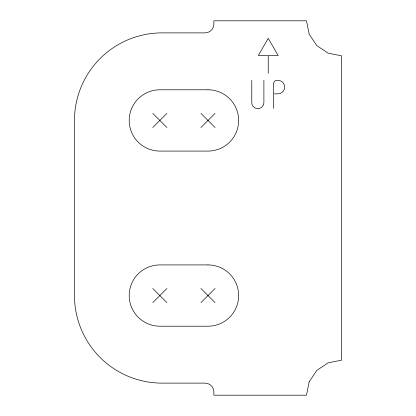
<?xml version="1.0" encoding="UTF-8"?>
<svg xmlns="http://www.w3.org/2000/svg" width="416" height="416" viewBox="0 0 416 416"><rect width="100%" height="100%" fill="white"/><g stroke="black" fill="none" stroke-linecap="round" stroke-linejoin="round"><path stroke-width="0.62" d="M152.771 127.514L166.915 113.37M200.928 127.514L215.072 113.37M152.771 302.63L166.915 288.486M200.928 302.63L215.072 288.486M267.535 55.494L258.315 55.494L268.237 38.314L278.153 55.494L268.237 55.494L268.237 73.336M274.326 93.844L277.94 93.844A6.75 6.75 0 0 0 284.69 87.09A6.75 6.75 0 0 0 277.94 80.34L276.91 80.34A3.281 3.281 0 0 0 273.624 83.621L273.624 108.358M200.928 113.37L215.072 127.514M152.771 113.37L166.915 127.514M200.928 288.486L215.072 302.63M152.771 288.486L166.915 302.63M263.895 80.34L263.895 102.606A6.058 6.058 0 0 1 257.837 108.664A6.058 6.058 0 0 1 251.779 102.606L251.779 80.34M309.171 381.8L306.504 395.2L213.866 395.2L213.866 391.872A8.757 8.757 0 0 0 205.109 383.115L162.032 383.115A87.558 87.558 0 0 1 74.474 295.558L74.474 120.442A87.558 87.558 0 0 1 162.032 32.885L205.109 32.885A8.757 8.757 0 0 0 213.866 24.128L213.866 20.8L306.504 20.8L309.171 34.2L316.763 45.568L328.125 53.16L341.526 55.822L341.526 360.178L328.125 362.84L316.763 370.432L309.171 381.8M208 89.794L159.843 89.794A30.644 30.644 0 0 0 129.199 120.442A30.644 30.644 0 0 0 159.843 151.086L208 151.086A30.644 30.644 0 0 0 238.644 120.442A30.644 30.644 0 0 0 208 89.794M208 264.914L159.843 264.914A30.644 30.644 0 0 0 129.199 295.558A30.644 30.644 0 0 0 159.843 326.206L208 326.206A30.644 30.644 0 0 0 238.644 295.558A30.644 30.644 0 0 0 208 264.914"/></g></svg>
